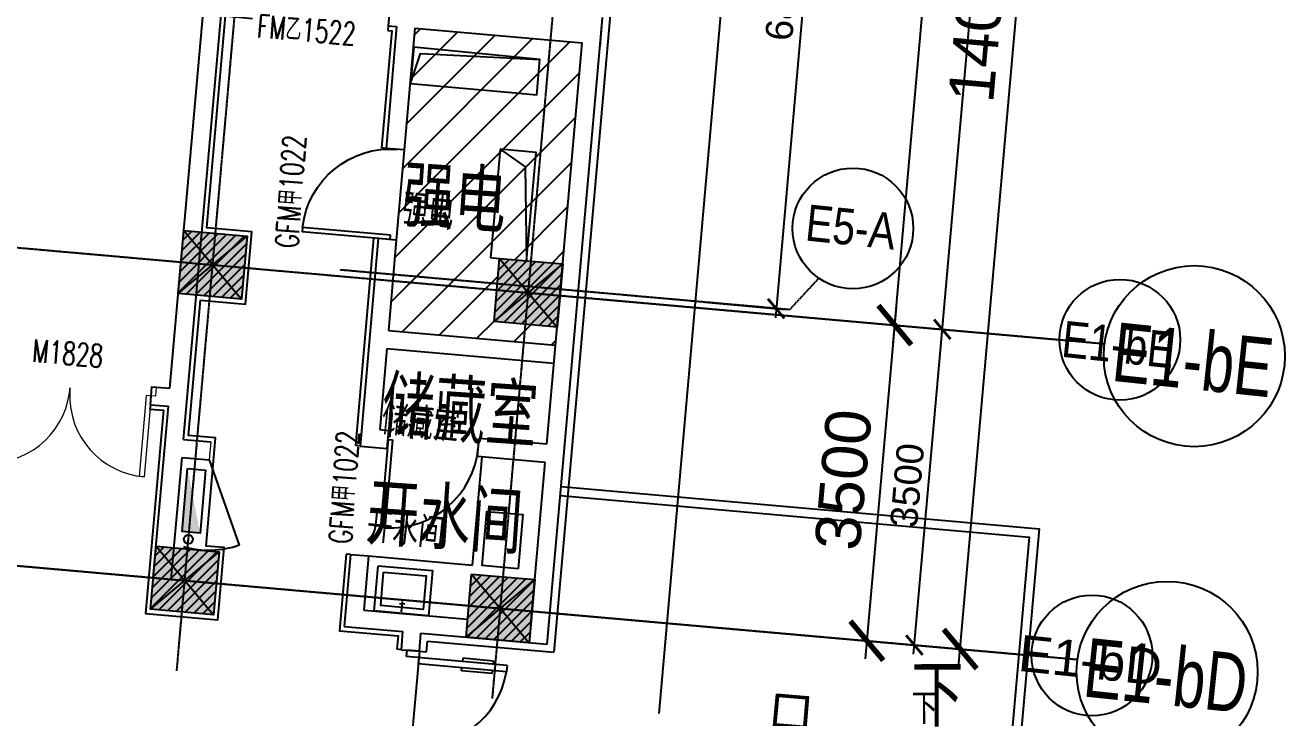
# Model space of a CAD drawing. Header units: millimetres. Extents: x -174040 to 151923, y -227569 to 142020.
# Drawn here: x -73562 to -59649, y 41272 to 48922 of the extents above; entities that cross this region are included whole.
import ezdxf
from ezdxf.enums import TextEntityAlignment as Align

# ---------------------------------------------------------------- set-up
doc = ezdxf.new("R2010")
doc.units = ezdxf.units.MM
doc.header["$LTSCALE"] = 5
for name, pattern in [('E-RG-1F$0$$0$DOTE', [2.42, 2, -0.2, 0.02, -0.2]), ('E-RG-2F-300xp$0$$2$CENTER', [2, 1.25, -0.25, 0.25, -0.25]), ('XRE2$0$HIDDEN', [0.375, 0.25, -0.125])]:
    doc.linetypes.add(name, pattern=pattern)
for name, color, linetype in [('00外装饰面', 21, 'Continuous'), ('A—墙体', 7, 'Continuous'), ('A—文字索引', 40, 'Continuous'), ('A—楼梯、电梯、栏杆', 50, 'Continuous'), ('A—设备管丼、主管符号', 50, 'Continuous'), ('A—轴线、尺寸', 1, 'Continuous'), ('A—门窗', 135, 'Continuous'), ('E-COLS-F3$0$0S-COLS-HATCH', 8, 'Continuous'), ('E-COLS-F3$0$0S-COLS-HATCH-I', 8, 'Continuous'), ('E-COLS-F3$0$0S-COLS-LINE', 4, 'Continuous'), ('E-RG-2F-300xp$0$$0$0S-AXIS', 1, 'E-RG-2F-300xp$0$$2$CENTER'), ('E1-RI-3F$0$0S-BEAM-DIMS', 21, 'Continuous'), ('E1-RI-3F$0$0S-COLS-LINE', 90, 'Continuous'), ('E1-RI-3F$0$0S-SLAB-SYMB', 40, 'Continuous'), ('E1-RI-3F$0$A-1-1-X-toilel$0$A-FIXT', 55, 'Continuous'), ('E1-RI-3F$0$A-SYMB-DOOR', 4, 'Continuous'), ('I—平面—填充01(线状)', 8, 'Continuous'), ('I—平面—文字', 40, 'Continuous'), ('I—平面—文字（放大1：100）', 40, 'XRE2$0$HIDDEN'), ('I—平面—消防设施', 10, 'Continuous'), ('I—平面—装饰面层线', 192, 'Continuous'), ('I—平面—门', 22, 'Continuous'), ('I—平面—门编号', 22, 'Continuous'), ('轴线100', 1, 'Continuous')]:
    doc.layers.add(name, color=color, linetype=linetype)
for name, color, linetype, lineweight in [('E1-RI-3F$0$A-DOOR', 32, 'Continuous', 5), ('E1-RI-3F$0$A-DOOR-FRAM', 1, 'Continuous', 9), ('E1-RI-3F$0$AUDIT_D_131110141545-10', 7, 'Continuous', 5)]:
    doc.layers.add(name, color=color, linetype=linetype, lineweight=lineweight)
doc.styles.add('ARIAL', font='arial.ttf')
doc.styles.add('E1-RI-3F$0$ECADI-TXT', font='simplex.shx', dxfattribs={"bigfont": 'hztxt.shx'})
doc.styles.add('XD2008', font='SIMYOU.TTF', dxfattribs={"width": 0.7})
doc.dimstyles.new('200', dxfattribs={"dimscale": 200, "dimtxt": 2.5, "dimasz": 2, "dimexe": 1, "dimexo": 1, "dimgap": 0.8, "dimtad": 1, "dimdec": 0, "dimdsep": 46, "dimtxsty": 'ARIAL', "dimblk1": 'ARCHTICK', "dimblk2": 'ARCHTICK', "dimsah": 1, "dimcen": -0.9, "dimdle": 1, "dimclrd": 256, "dimclre": 256, "dimclrt": 40, "dimaunit": 1, "dimadec": 0, "dimazin": 0, "dimtfac": 0.35, "dimtdec": 0, "dimtix": 1, "dimtmove": 2, "dimatfit": 3, "dimldrblk": 'ARCHTICK', "dimfxl": 0, "dimtvp": 0.8, "dimtolj": 1, "dimtzin": 0, "dimarcsym": 0})
doc.dimstyles.new('副本 100', dxfattribs={"dimscale": 100, "dimtxt": 2.5, "dimasz": 2, "dimexe": 1, "dimexo": 1, "dimgap": 0.8, "dimtad": 1, "dimdec": 0, "dimdsep": 46, "dimtxsty": 'ARIAL', "dimblk1": 'ARCHTICK', "dimblk2": 'ARCHTICK', "dimsah": 1, "dimcen": -0.9, "dimdle": 1, "dimclrd": 256, "dimclre": 256, "dimclrt": 40, "dimaunit": 1, "dimadec": 0, "dimazin": 0, "dimtfac": 0.35, "dimtdec": 0, "dimtix": 1, "dimtmove": 2, "dimatfit": 3, "dimldrblk": 'ARCHTICK', "dimfxl": 0, "dimtvp": 0.8, "dimtolj": 1, "dimtzin": 0, "dimarcsym": 0})
pattern_1 = [(45, (0, 0), (-53.0330086, 53.0330086), [])]

# ---------------------------------------------------------------- blocks, each defined once
blk = doc.blocks.new('_ArchTick')
at = {"color": 0, "linetype": 'ByBlock', "const_width": 0.15}
blk.add_lwpolyline([(-0.5, -0.5), (0.5, 0.5)], dxfattribs=at)
blk = doc.blocks.new('*D278')
at = {"layer": 'A—轴线、尺寸', "linetype": 'ByBlock', "lineweight": -2}
for p, q in [((-64282, 41923), (-63939, 45808)), ((-64436, 45651), (-63757, 45591)), ((-64744, 42165), (-64065, 42105))]:
    blk.add_line(p, q, dxfattribs=at)
at = {"layer": 'Defpoints', "color": 0, "linetype": 'ByBlock'}
for p in [(-64635, 45669), (-63956, 45609), (-64944, 42183)]:
    blk.add_point(p, dxfattribs=at)
at = {"layer": 'A—轴线、尺寸', "linetype": 'ByBlock', "lineweight": -2, "xscale": 400, "yscale": 400, "zscale": 400}
for p, rotation in [((-63956, 45609), 84.94782858697943), ((-64265, 42123), 264.9478285869794)]:
    blk.add_blockref('_ArchTick', p, dxfattribs=dict(at, rotation=rotation))
at = {"layer": 'A—轴线、尺寸', "color": 40, "linetype": 'ByBlock', "insert": (-64524, 43902), "char_height": 500, "attachment_point": 5, "rotation": 84.9478, "style": 'ARIAL'}
blk.add_mtext('\\A1;3500', dxfattribs=at)
blk = doc.blocks.new('*D279')
at = {"layer": 'A—轴线、尺寸', "linetype": 'ByBlock', "lineweight": -2}
for p, q in [((-63974, 45410), (-63014, 56268)), ((-63229, 56086), (-63231, 56086)), ((-64436, 45651), (-63757, 45591))]:
    blk.add_line(p, q, dxfattribs=at)
at = {"layer": 'Defpoints', "color": 0, "linetype": 'ByBlock'}
for p in [(-63032, 56068), (-63030, 56068), (-64635, 45669)]:
    blk.add_point(p, dxfattribs=at)
at = {"layer": 'A—轴线、尺寸', "linetype": 'ByBlock', "lineweight": -2, "xscale": 400, "yscale": 400, "zscale": 400}
for p, rotation in [((-63032, 56068), 84.94782860218018), ((-63956, 45609), 264.9478286021802)]:
    blk.add_blockref('_ArchTick', p, dxfattribs=dict(at, rotation=rotation))
at = {"layer": 'A—轴线、尺寸', "color": 40, "linetype": 'ByBlock', "insert": (-63908, 50875), "char_height": 500, "attachment_point": 5, "rotation": 84.9478, "style": 'ARIAL'}
blk.add_mtext('\\A1;10500', dxfattribs=at)
blk = doc.blocks.new('*D292')
at = {"layer": 'A—轴线、尺寸', "linetype": 'ByBlock', "lineweight": -2}
for p, q in [((-63252, 41832), (-61984, 56176)), ((-61832, 55962), (-61802, 55960)), ((-63746, 42077), (-63035, 42014))]:
    blk.add_line(p, q, dxfattribs=at)
at = {"layer": 'Defpoints', "color": 0, "linetype": 'ByBlock'}
for p in [(-62032, 55980), (-62001, 55977), (-63945, 42094)]:
    blk.add_point(p, dxfattribs=at)
at = {"layer": 'A—轴线、尺寸', "linetype": 'ByBlock', "lineweight": -2, "xscale": 400, "yscale": 400, "zscale": 400}
for p, rotation in [((-62001, 55977), 84.94782860218018), ((-63234, 42032), 264.9478286021802)]:
    blk.add_blockref('_ArchTick', p, dxfattribs=dict(at, rotation=rotation))
at = {"layer": 'A—轴线、尺寸', "color": 40, "linetype": 'ByBlock', "insert": (-63031, 49041), "char_height": 500, "attachment_point": 5, "rotation": 84.9478, "style": 'ARIAL'}
blk.add_mtext('\\A1;14000', dxfattribs=at)
blk = doc.blocks.new('E1-RI-3F$0$MRY_DOOR-2-SOLID_-_1_8_MET')
at = {"layer": 'E1-RI-3F$0$A-DOOR'}
for p, q in [((-849, -66), (-900, -66)), ((-900, -66), (-900, -113)), ((-900, -113), (-900, -966)), ((-849, -113), (-849, -66)), ((-849, -966), (-849, -113)), ((849, -66), (900, -66)), ((849, -116), (849, -66)), ((849, -966), (849, -116)), ((900, -66), (900, -116)), ((900, -116), (900, -966)), ((-900, -966), (-849, -966)), ((900, -966), (849, -966))]:
    blk.add_line(p, q, dxfattribs=at)
for centre, start, end in [((-900, -66), 270, 356.8839), ((-900, -66), 356.8839, 0.5), ((900, -66), 179.5, 183.117), ((900, -66), 183.117, 270)]:
    blk.add_arc(centre, 900, start, end, dxfattribs=at)
at = {"layer": 'E1-RI-3F$0$A-DOOR-FRAM'}
for p, q in [((-951, 36), (-900, 36)), ((-951, 36), (-951, -66)), ((-900, 36), (-900, -66)), ((900, -66), (900, 36)), ((900, 36), (951, 36)), ((951, -66), (951, 36)), ((-900, -66), (-951, -66)), ((951, -66), (900, -66))]:
    blk.add_line(p, q, dxfattribs=at)
blk = doc.blocks.new('E1-RI-3F$0$$DORLIB2D$00000001')
for p, q in [((0.45, 0.975), (0.5, 0.975)), ((0.45, 0), (0.45, 0.975)), ((0.5, 0), (0.5, 0.975)), ((0.5, 0), (0.45, 0))]:
    blk.add_line(p, q)
blk.add_arc((0.475, 0), 0.975, 91.4693, 180)
blk = doc.blocks.new('XRE3')
at = {"layer": 'E-COLS-F3$0$0S-COLS-HATCH'}
for points in [[(11771970, -6162564), (11772667, -6162626), (11772605, -6163323), (11771908, -6163261)], [(11775456, -6162872), (11776154, -6162934), (11776092, -6163631), (11775395, -6163570)], [(11771662, -6166050), (11772359, -6166112), (11772297, -6166809), (11771600, -6166748)], [(11775148, -6166359), (11775845, -6166420), (11775784, -6167118), (11775086, -6167056)]]:
    blk.add_hatch(color=18, dxfattribs=at).paths.add_polyline_path(points)
at = {"layer": 'E-COLS-F3$0$0S-COLS-HATCH-I'}
h = blk.add_hatch(dxfattribs=at)
h.set_pattern_fill('ANSI31', color=256, scale=600, style=0)
h.set_pattern_definition(pattern_1)
h.paths.add_polyline_path([(11771970, -6162564), (11772667, -6162626), (11772605, -6163323), (11771908, -6163261)])
h = blk.add_hatch(dxfattribs=at)
h.set_pattern_fill('ANSI31', color=256, scale=600, style=0)
h.set_pattern_definition(pattern_1)
h.paths.add_polyline_path([(11775456, -6162872), (11776154, -6162934), (11776092, -6163631), (11775395, -6163570)])
h = blk.add_hatch(dxfattribs=at)
h.set_pattern_fill('ANSI31', color=256, scale=600, style=0)
h.set_pattern_definition(pattern_1)
h.paths.add_polyline_path([(11771662, -6166050), (11772359, -6166112), (11772297, -6166809), (11771600, -6166748)])
h = blk.add_hatch(dxfattribs=at)
h.set_pattern_fill('ANSI31', color=256, scale=600, style=0)
h.set_pattern_definition(pattern_1)
h.paths.add_polyline_path([(11775148, -6166359), (11775845, -6166420), (11775784, -6167118), (11775086, -6167056)])
at = {"layer": 'Defpoints'}
for p, q in [((11771970, -6162564), (11772605, -6163323)), ((11771908, -6163261), (11772667, -6162626)), ((11775395, -6163570), (11776154, -6162934)), ((11775456, -6162872), (11776092, -6163631)), ((11771600, -6166748), (11772359, -6166112)), ((11771662, -6166050), (11772297, -6166809)), ((11775086, -6167056), (11775845, -6166420)), ((11775148, -6166359), (11775784, -6167118))]:
    blk.add_line(p, q, dxfattribs=at)
at = {"layer": 'E-COLS-F3$0$0S-COLS-LINE', "color": 255}
for points in [[(11771970, -6162564), (11772667, -6162626), (11772605, -6163323), (11771908, -6163261)], [(11775456, -6162872), (11776154, -6162934), (11776092, -6163631), (11775395, -6163570)], [(11771662, -6166050), (11772359, -6166112), (11772297, -6166809), (11771600, -6166748)], [(11775148, -6166359), (11775845, -6166420), (11775784, -6167118), (11775086, -6167056)]]:
    blk.add_lwpolyline(points, close=True, dxfattribs=at)
blk = doc.blocks.new('E1-RI-3F$0$ECADI-TAG-DOOR')
blk = doc.blocks.new('E1-RI-3F$0$XFX-BX')
blk.add_lwpolyline([(0, 0), (0, 200), (700, 200), (700, 0)], close=True)
blk.add_solid([(0, 0), (0, 0), (700, 0), (700, 200)])
blk = doc.blocks.new('E1-RI-3F$0$gz3')
at = {"layer": 'E1-RI-3F$0$0S-SLAB-SYMB'}
h = blk.add_hatch(dxfattribs=at)
h.set_pattern_fill('ANSI31', color=8, scale=50)
h.set_pattern_definition([(45, (-11779061.447, 6168695.3025), (-4.4194173824, 4.4194173824), [])])
h.paths.add_polyline_path([(175, 175), (-175, 175), (-175, -175), (175, -175)])
h.paths.add_polyline_path([(155, -155), (-155, -155), (-155, 155), (155, 155)], flags=16)
at = {"layer": 'E1-RI-3F$0$0S-COLS-LINE', "color": 4}
blk.add_lwpolyline([(-175, 175), (175, 175), (175, -175), (-175, -175), (-175, 175)], dxfattribs=at)
blk.add_lwpolyline([(-155, 155), (155, 155), (155, -155), (-155, -155)], close=True, dxfattribs=at)
blk = doc.blocks.new('E1-RI-3F$0$$DORLIB2D$00000011')
for p, q in [((-0.4667, 0.4709), (-0.4667, -0.0625)), ((-0.4667, 0.4709), (-0.4333, 0.4709)), ((-0.4333, 0.4709), (-0.4333, 0.0042)), ((0.4333, 0.4709), (0.4333, 0.0042)), ((0.4667, 0.4709), (0.4333, 0.4709)), ((0.4667, 0.4709), (0.4667, -0.0625)), ((-0.4833, 0.3962), (-0.4833, 0.2346)), ((-0.4833, 0.3962), (-0.4667, 0.3962)), ((-0.4167, 0.3962), (-0.4333, 0.3962)), ((-0.4167, 0.3962), (-0.4167, 0.2346)), ((0.4167, 0.3962), (0.4167, 0.2346)), ((0.4167, 0.3962), (0.4333, 0.3962)), ((0.4833, 0.3962), (0.4667, 0.3962)), ((0.4833, 0.3962), (0.4833, 0.2346)), ((-0.4833, 0.2346), (-0.4667, 0.2346)), ((-0.4167, 0.2346), (-0.4333, 0.2346)), ((0.4167, 0.2346), (0.4333, 0.2346)), ((0.4833, 0.2346), (0.4667, 0.2346)), ((-0.5, 0.0042), (-0.4333, 0.0042)), ((-0.5, 0.0042), (-0.5, -0.0625)), ((0.5, 0.0042), (0.4333, 0.0042)), ((0.5, 0.0042), (0.5, -0.0625)), ((-0.5, -0.0625), (-0.4667, -0.0625)), ((0.5, -0.0625), (0.4667, -0.0625))]:
    blk.add_line(p, q)
for centre, start, end in [((-0.4667, 0.0042), 0, 85.90396), ((0.4667, 0.0042), 94.09604, 180)]:
    blk.add_arc(centre, 0.4667, start, end)
blk = doc.blocks.new('*D549')
at = {"layer": 'Defpoints', "color": 0, "linetype": 'ByBlock'}
for p in [(-184628, 46143), (-183949, 46083), (-184937, 42657)]:
    blk.add_point(p, dxfattribs=at)
at = {"layer": '轴线100', "linetype": 'ByBlock', "lineweight": -2}
for p, q in [((-184529, 46134), (-183850, 46074)), ((-184266, 42497), (-183941, 46183)), ((-184837, 42648), (-184158, 42588))]:
    blk.add_line(p, q, dxfattribs=at)
at = {"layer": '轴线100', "linetype": 'ByBlock', "lineweight": -2, "xscale": 200, "yscale": 200, "zscale": 200}
for p, rotation in [((-183949, 46083), 84.94782858697943), ((-184258, 42596), 264.9478285869794)]:
    blk.add_blockref('_ArchTick', p, dxfattribs=dict(at, rotation=rotation))
at = {"layer": '轴线100', "color": 40, "linetype": 'ByBlock', "insert": (-184336, 44360), "char_height": 300, "attachment_point": 5, "rotation": 84.9478, "style": 'ARIAL'}
blk.add_mtext('\\A1;3500', dxfattribs=at)
blk = doc.blocks.new('*D550')
at = {"layer": 'Defpoints', "color": 0, "linetype": 'ByBlock'}
for p in [(-183025, 56542), (-183023, 56542), (-184628, 46143)]:
    blk.add_point(p, dxfattribs=at)
at = {"layer": '轴线100', "linetype": 'ByBlock', "lineweight": -2}
for p, q in [((-183958, 45983), (-183016, 56642)), ((-183122, 56551), (-183124, 56551)), ((-184529, 46134), (-183850, 46074))]:
    blk.add_line(p, q, dxfattribs=at)
at = {"layer": '轴线100', "linetype": 'ByBlock', "lineweight": -2, "xscale": 200, "yscale": 200, "zscale": 200}
for p, rotation in [((-183025, 56542), 84.94782860218116), ((-183949, 46083), 264.9478286021812)]:
    blk.add_blockref('_ArchTick', p, dxfattribs=dict(at, rotation=rotation))
at = {"layer": '轴线100', "color": 40, "linetype": 'ByBlock', "insert": (-183719, 51333), "char_height": 300, "attachment_point": 5, "rotation": 84.9478, "style": 'ARIAL'}
blk.add_mtext('\\A1;10500', dxfattribs=at)
blk = doc.blocks.new('*D555')
at = {"layer": 'Defpoints', "color": 0, "linetype": 'ByBlock'}
for p in [(-185918, 53186), (-186674, 46391), (-185785, 46312)]:
    blk.add_point(p, dxfattribs=at)
at = {"layer": '轴线100', "linetype": 'ByBlock', "lineweight": -2}
for p, q in [((-185818, 53177), (-185083, 53112)), ((-185174, 53220), (-185793, 46212)), ((-186574, 46382), (-185685, 46303))]:
    blk.add_line(p, q, dxfattribs=at)
at = {"layer": '轴线100', "linetype": 'ByBlock', "lineweight": -2, "xscale": 200, "yscale": 200, "zscale": 200}
for p, rotation in [((-185183, 53121), 84.94782860218118), ((-185785, 46312), 264.9478286021812)]:
    blk.add_blockref('_ArchTick', p, dxfattribs=dict(at, rotation=rotation))
at = {"layer": '轴线100', "color": 40, "linetype": 'ByBlock', "insert": (-185716, 49737), "char_height": 300, "attachment_point": 5, "rotation": 84.9478, "style": 'ARIAL'}
blk.add_mtext('\\A1;6835', dxfattribs=at)
blk = doc.blocks.new('A$C1C9D1350')
at = {"layer": '轴线100', "linetype": 'E-RG-1F$0$$0$DOTE'}
for p, q in [((-192404.7, 42312.8), (-190661.6, 62029.2)), ((-188918.2, 42004.6), (-187175.2, 61721)), ((-239935.4, 51032.4), (-182654.5, 45968.4)), ((-240243.7, 47546), (-182962.7, 42482)), ((-185635.4, 46300.1), (-190600.2, 46739)), ((-185635.4, 46300.1), (-185312.8, 46648.2))]:
    blk.add_line(p, q, dxfattribs=at)
at = {"layer": '轴线100', "linetype": 'ByBlock'}
blk.add_line((-187075.8, 41841.7), (-185332.8, 61557.8), dxfattribs=at)
for centre in [(-184936.5, 47197.9), (-181987.8, 45968.4), (-182296.1, 42482)]:
    blk.add_circle(centre, 666.7, dxfattribs=at)
at = {"layer": '轴线100', "color": 40, "style": 'ARIAL', "width": 0.8}
for s, p in [('E5-A', (-184958.8, 47213.2)), ('E1-bE', (-182005.1, 45915.4))]:
    blk.add_text(s, height=400, rotation=354, dxfattribs=at).set_placement(p, align=Align.MIDDLE_CENTER)
at = {"layer": '轴线100', "color": 40, "style": 'ARIAL'}
blk.add_text('E1-bD', height=400, rotation=354, dxfattribs=at).set_placement((-182313.3, 42429), align=Align.MIDDLE_CENTER)
at = {"layer": '轴线100', "linetype": 'ByBlock'}
for base, p1, p2, angle, picture, middle in [((-183024.8, 56542.1), (-184628.3, 46142.9), (-183022.7, 56541.9), 264.94783, '*D550', (-183719.4, 51333)), ((-185784.6, 46312.1), (-185917.5, 53185.8), (-186673.6, 46390.7), 84.94783, '*D555', (-185716, 49737))]:
    dim = blk.add_linear_dim(base=base, p1=p1, p2=p2, angle=angle, dimstyle='副本 100', override={"dimtxt": 3}, dxfattribs=at)
    dim.commit()
    dim.dimension.update_dxf_attribs({"geometry": picture, "text_midpoint": middle})
dim = blk.add_aligned_dim(p1=(-184936.6, 42656.5), p2=(-184628.3, 46142.9), distance=-681.5, dimstyle='副本 100', override={"dimtxt": 3}, dxfattribs=at)
dim.commit()
dim.dimension.update_dxf_attribs({"geometry": '*D549', "text_midpoint": (-184335.9, 44360.2)})

msp = doc.modelspace()

# ---------------------------------------------------------------- hatches: boundary and pattern name
at = {"layer": 'I—平面—填充01(线状)'}
h = msp.add_hatch(dxfattribs=at)
h.set_pattern_fill('ANSI31', color=256, scale=100, style=0)
h.set_pattern_definition([(45, (-11843778.7, 6209218.7), (-224.506403, 224.506403), [])])
h.paths.add_polyline_path([(-69259.9, 48888.9), (-67409.4, 48725.3), (-67625.2, 46284.8), (-68322.4, 46346.4), (-68384.1, 45649.2), (-67686.8, 45587.5), (-67704.4, 45388.3), (-69551.1, 45549.3)])

# ---------------------------------------------------------------- linework, layer by layer
for p, q in [((-69550.9, 45551.5), (-67704.4, 45388.3)), ((-69568.3, 45352.3), (-67722, 45189.1)), ((-69646.5, 44455.7), (-69544.5, 44446.7)), ((-69562.1, 44247.4), (-69544.5, 44446.7)), ((-69863.1, 44274.1), (-69562.1, 44247.4)), ((-68566, 44159.4), (-68548.4, 44358.6)), ((-67801.2, 44292.6), (-68548.4, 44358.6)), ((-67818.9, 44093.3), (-68566, 44159.4))]:
    msp.add_line(p, q)
at = {"layer": '00外装饰面', "linetype": 'ByBlock', "ltscale": 5}
for p, q in [((-66366.1, 57346.8), (-67723.1, 41996.8)), ((-69128.3, 41999.9), (-69117.7, 42120)), ((-69117.7, 42120), (-67723.1, 41996.8)), ((-69208, 42007.6), (-69128.3, 42000.5))]:
    msp.add_line(p, q, dxfattribs=at)
at = {"layer": 'A—墙体'}
for p, q in [((-71962.9, 44911.5), (-71593.1, 49095.1)), ((-71812.1, 44346), (-71393.8, 49077.5)), ((-69533.4, 49113.8), (-69551.1, 48914.2)), ((-69533.4, 49113.8), (-69551.1, 48914.2)), ((-67212.4, 48682.8), (-67183.7, 49006.5)), ((-67212.4, 48682.8), (-67183.7, 49006.5)), ((-69459.1, 48906.5), (-69576.4, 47561.3)), ((-69551.1, 48914.6), (-69459.1, 48906.5)), ((-69551.1, 48914.6), (-69459.1, 48906.5)), ((-69259.9, 48888.9), (-69377.1, 47543.9)), ((-69259.9, 48888.9), (-67409.4, 48725.3)), ((-69259.9, 48888.9), (-67409.4, 48725.3)), ((-67795.7, 42084.6), (-67191.5, 48918.6)), ((-67801.2, 44292.6), (-67409.4, 48725.3)), ((-69377.1, 47543.9), (-69576.4, 47561.3)), ((-69663.3, 46565.1), (-69863.1, 44274.1)), ((-69464, 46547.7), (-69663.3, 46565.1)), ((-69464, 46547.7), (-69550.9, 45551.5)), ((-69568.3, 45352.3), (-69646.5, 44455.7)), ((-72179.8, 44729.8), (-72162.2, 44929.1)), ((-72162.2, 44929.1), (-71962.9, 44911.5)), ((-72179.8, 44729.8), (-71980.5, 44712.2)), ((-72147.9, 42819.6), (-71980.5, 44712.2)), ((-71812.1, 44346), (-71513.3, 44319.6)), ((-71948.6, 42802), (-71829.8, 44146.8)), ((-71829.8, 44146.8), (-71530.9, 44120.3)), ((-67977.3, 42301.2), (-67818.9, 44093.3)), ((-69967.5, 43077), (-70037, 42280)), ((-69967.5, 43077), (-69768.2, 43059.6)), ((-69768.2, 43059.6), (-69820.4, 42461.9)), ((-69820.4, 42461.9), (-68674.7, 42362)), ((-70037, 42280), (-69389.6, 42223.6)), ((-69407.3, 42024.3), (-69389.6, 42223.6)), ((-69208, 42007), (-69190.4, 42206.2)), ((-69190.4, 42206.2), (-67795.7, 42084.6)), ((-69407.3, 42024.3), (-69208, 42007))]:
    msp.add_line(p, q, dxfattribs=at)
at = {"layer": 'A—楼梯、电梯、栏杆'}
msp.add_line((-69377.1, 47543.9), (-69464, 46547.7), dxfattribs=at)
for points in [[(-67650.5, 43727.1), (-62472.1, 43267.7), (-62668.5, 41054.1)], [(-67650.5, 43727.1), (-62472.1, 43267.7), (-62668.5, 41054.1)], [(-67641.7, 43826.7), (-62363.7, 43358.5), (-63528.4, 30230)], [(-67641.7, 43826.7), (-62363.7, 43358.5), (-63528.4, 30230)]]:
    msp.add_lwpolyline(points, dxfattribs=at)
at = {"layer": 'A—设备管丼、主管符号'}
for points in [[(-69306.5, 48279.2), (-68106.8, 48171.5), (-67991.8, 48161.1), (-67912.1, 48154), (-67877.3, 48541.5), (-69270.6, 48677.5), (-69306.5, 48279.2)], [(-69306.1, 48278.8), (-69195.7, 48610), (-67877.3, 48541.5)], [(-68316.7, 47550.6), (-68040.8, 47358.9), (-68023.6, 46320)]]:
    msp.add_lwpolyline(points, dxfattribs=at)
msp.add_lwpolyline([(-68316.4, 47550.6), (-68411.9, 46470.2), (-68422, 46355.2), (-68400.3, 46353.3), (-68023.6, 46320), (-67917.9, 47515.4), (-68316.4, 47550.6)], close=True, dxfattribs=at)
at = {"layer": 'A—轴线、尺寸', "linetype": 'E-RG-1F$0$$0$DOTE'}
for p, q in [((-71887.3, 41792.7), (-70016, 62959.7)), ((-68400.9, 41484.5), (-66529.6, 62651.5)), ((-68004.6, 45967), (-61639.1, 45404.2)), ((-68312.8, 42480.6), (-61939.3, 41917.1))]:
    msp.add_line(p, q, dxfattribs=at)
at = {"layer": 'A—轴线、尺寸', "linetype": 'ByBlock'}
for centre in [(-60648.7, 45266.4), (-60948.8, 41779.3)]:
    msp.add_circle(centre, 1000, dxfattribs=at)
at = {"layer": 'E-RG-2F-300xp$0$$0$0S-AXIS', "linetype": 'E-RG-2F-300xp$0$$2$CENTER'}
msp.add_line((-116664.5, 46755.2), (-63142.7, 42023.5), dxfattribs=at)
at = {"layer": 'E1-RI-3F$0$0S-BEAM-DIMS'}
for points in [[(-65261.2, 41533.2), (-64912.5, 41502.3), (-64943.5, 41153.7), (-65292.1, 41184.6)], [(-65243, 41511.5), (-64934.2, 41484.1), (-64961.6, 41175.3), (-65270.4, 41202.7)]]:
    msp.add_lwpolyline(points, close=True, dxfattribs=at)
at = {"layer": 'E1-RI-3F$0$A-1-1-X-toilel$0$A-FIXT'}
for p, q in [((-68622, 42958), (-68516.2, 44155)), ((-69768.2, 43059.6), (-68622, 42958))]:
    msp.add_line(p, q, dxfattribs=at)
msp.add_lwpolyline([(-68117.4, 42919.2), (-68515.8, 42954.5), (-68462.8, 43552.1), (-68064.4, 43516.8)], close=True, dxfattribs=at)
for points in [[(-69661.8, 42950.4), (-69064.2, 42897.4), (-69108.3, 42399.4), (-69706, 42452.4), (-69661.8, 42950.4)], [(-69602.8, 42879.9), (-69134.7, 42838.4), (-69167.3, 42469.8), (-69635.5, 42511.4), (-69602.8, 42879.9)], [(-69368.2, 42525.5), (-69428, 42530.8)], [(-69405.8, 42440.8), (-69395.4, 42558)]]:
    msp.add_lwpolyline(points, dxfattribs=at)
at = {"layer": 'E1-RI-3F$0$AUDIT_D_131110141545-10'}
msp.add_line((-71513.3, 44319.6), (-71530.9, 44120.3), dxfattribs=at)
at = {"layer": 'I—平面—消防设施'}
msp.add_circle((-71758.9, 43244.4), 50, dxfattribs=at)
at = {"layer": 'I—平面—装饰面层线'}
for p, q in [((-69551.1, 48914.2), (-69555.5, 48864.8)), ((-69576.4, 47561.3), (-69626.2, 47565.7)), ((-69663.3, 46565.1), (-69713.1, 46569.4)), ((-72179.6, 44729.8), (-72183.9, 44681.3)), ((-69863.1, 44274.1), (-69912.9, 44278.4)), ((-69967.5, 43077), (-70017.3, 43081.3)), ((-69407.3, 42024.3), (-69457.1, 42028.8))]:
    msp.add_line(p, q, dxfattribs=at)
for points in [[(-72183.9, 44681.3), (-72034.6, 44668.1), (-72232.9, 42425.6), (-71436, 42355.1), (-71365.6, 43152), (-71564.8, 43169.6), (-71459.1, 44365), (-71757.9, 44391.4), (-71625.8, 45885.6), (-71127.8, 45841.5), (-71057.4, 46638.4), (-71555.4, 46682.4), (-71348.5, 49023.3), (-71049.6, 48996.9)], [(-69555.5, 48864.8), (-69513.2, 48861.1), (-69626.2, 47565.7)], [(-69713.1, 46569.4), (-69912.9, 44278.4)], [(-70017.3, 43081.3), (-70091.1, 42234.6), (-69443.9, 42177.4), (-69457.1, 42028.8)]]:
    msp.add_lwpolyline(points, dxfattribs=at)
at = {"layer": 'I—平面—门'}
msp.add_line((-69208, 42007), (-69392.9, 39915.1), dxfattribs=at)
msp.add_lwpolyline([(-71530.9, 44120.3), (-71198.2, 43177.3, -0.1574672), (-71812.6, 43160.8)], format="xyb", dxfattribs=at)

# ---------------------------------------------------------------- block references
at = {"layer": 'A—门窗'}
msp.add_blockref('XRE3', (-11843778.7, 6209218.7), dxfattribs=at)
at = {"layer": 'E1-RI-3F$0$0S-COLS-LINE', "color": 4, "rotation": 354.9322288705201}
msp.add_blockref('E1-RI-3F$0$gz3', (-65102.3, 41343.4), dxfattribs=at)
at = {"layer": 'I—平面—消防设施', "rotation": 264.9406503905752}
msp.add_blockref('E1-RI-3F$0$XFX-BX', (-71768, 44026), dxfattribs=at)
at = {"layer": 'I—平面—门'}
for name, p, xscale, yscale, zscale, rotation in [('E1-RI-3F$0$$DORLIB2D$00000001', (-69487.7, 47051.7), -999.9999999999992, 999.9999999999992, 1000, 85.01559971729833), ('E1-RI-3F$0$$DORLIB2D$00000001', (-69055.2, 44303), 999.9999999999993, 999.9999999999993, 999.9999999999993, 174.9478873818487), ('E1-RI-3F$0$$DORLIB2D$00000011', (-69309.2, 40961.8), 2099.999999996616, 2099.999999996617, 2099.999999996617, 264.9479103793083)]:
    msp.add_blockref(name, p, dxfattribs=dict(at, xscale=xscale, yscale=yscale, zscale=zscale, rotation=rotation))
at = {"layer": 'I—平面—门', "rotation": 355.0155997263573}
msp.add_blockref('E1-RI-3F$0$MRY_DOOR-2-SOLID_-_1_8_MET', (-73061.8, 44973.3), dxfattribs=at)
at = {"layer": 'I—平面—门编号'}
ref = msp.add_blockref('E1-RI-3F$0$ECADI-TAG-DOOR', (-69751, 47954.6), dxfattribs=dict(at, xscale=100.0000000022703, yscale=100.0000000022703, zscale=100.0000000022703, rotation=355.3264569251837))
ref.add_attrib('门窗主编号1', 'FM乙1522', dxfattribs={"layer": 'E1-RI-3F$0$A-SYMB-DOOR', "height": 250, "rotation": 355.32646, "style": 'E1-RI-3F$0$ECADI-TXT', "width": 0.7}).set_placement((-69920.8, 48699.3), align=Align.RIGHT)
ref = msp.add_blockref('E1-RI-3F$0$ECADI-TAG-DOOR', (-69719, 47876.1), dxfattribs=dict(at, xscale=100.0000000022702, yscale=100.0000000022701, zscale=100.0000000022701, rotation=86.00000000000001))
ref.add_attrib('门窗主编号1', 'GFM甲1022', dxfattribs={"layer": 'E1-RI-3F$0$A-SYMB-DOOR', "height": 250, "rotation": 86, "style": 'E1-RI-3F$0$ECADI-TXT', "width": 0.7}).set_placement((-70461.7, 47697.4), align=Align.RIGHT)
ref = msp.add_blockref('E1-RI-3F$0$ECADI-TAG-DOOR', (-72542.4, 44396.9), dxfattribs=dict(at, xscale=100.0000000022703, yscale=100.0000000022703, zscale=100.0000000022703, rotation=355.3264569251837))
ref.add_attrib('门窗主编号1', 'M1828', dxfattribs={"layer": 'E1-RI-3F$0$A-SYMB-DOOR', "height": 250, "rotation": 355.32646, "style": 'E1-RI-3F$0$ECADI-TXT', "width": 0.7}).set_placement((-72712.2, 45141.6), align=Align.RIGHT)
ref = msp.add_blockref('E1-RI-3F$0$ECADI-TAG-DOOR', (-69128.1, 44610.2), dxfattribs=dict(at, xscale=100.0000000022702, yscale=100.0000000022701, zscale=100.0000000022701, rotation=86.00000000000001))
ref.add_attrib('门窗主编号1', 'GFM甲1022', dxfattribs={"layer": 'E1-RI-3F$0$A-SYMB-DOOR', "height": 250, "rotation": 86, "style": 'E1-RI-3F$0$ECADI-TXT', "width": 0.7}).set_placement((-69870.8, 44431.6), align=Align.RIGHT)
at = {"layer": '轴线100'}
msp.add_blockref('A$C1C9D1350', (120517.4, -520.6), dxfattribs=at)

# ---------------------------------------------------------------- texts
at = {"layer": 'A—文字索引', "style": 'ARIAL', "width": 0.7}
for s, p in [('E1-bE', (-60661.6, 45226.6)), ('E1-bD', (-60961.7, 41739.5))]:
    msp.add_text(s, height=650, rotation=354, dxfattribs=at).set_placement(p, align=Align.MIDDLE_CENTER)
at = {"layer": 'A—楼梯、电梯、栏杆', "color": 40, "style": 'XD2008', "width": 0.7}
msp.add_text('下', height=300, rotation=0.07156, dxfattribs=at).set_placement((-63770, 41237.6, 0))
at = {"layer": 'I—平面—文字', "linetype": 'ByBlock', "style": 'XD2008', "width": 0.7}
for s, rotation, p in [('强电', 356.07751, (-69409.5, 46764.8, 0)), ('储藏室', 356.07751, (-69635.8, 44439.2, 0)), ('开水间', 356.07751, (-69801.8, 43255.4, 0)), ('下', 0.07156, (-63770, 41237.6, 0))]:
    msp.add_text(s, height=600, rotation=rotation, dxfattribs=at).set_placement(p)
at = {"layer": 'I—平面—文字（放大1：100）', "linetype": 'ByBlock', "style": 'XD2008', "width": 0.7}
for s, p in [('强电', (-69409.5, 46764.8, 0)), ('储藏室', (-69635.8, 44439.2, 0)), ('开水间', (-69801.8, 43255.4, 0))]:
    msp.add_text(s, height=300, rotation=353.94417, dxfattribs=at).set_placement(p)

# ---------------------------------------------------------------- dimensions: what is measured, and where the dimension line sits
at = {"layer": 'A—轴线、尺寸', "linetype": 'ByBlock'}
for base, p1, p2, picture, middle in [((-63031.8, 56068.3), (-64635.4, 45669.1), (-63029.7, 56068.1), '*D279', (-63907.8, 50875.3)), ((-62001.3, 55977.2), (-63945.4, 42094.5), (-62031.5, 55979.9), '*D292', (-63031.4, 49041))]:
    dim = msp.add_linear_dim(base=base, p1=p1, p2=p2, angle=264.94783, dimstyle='200', dxfattribs=at)
    dim.commit()
    dim.dimension.update_dxf_attribs({"geometry": picture, "text_midpoint": middle})
dim = msp.add_aligned_dim(p1=(-64943.6, 42182.7), p2=(-64635.4, 45669.1), distance=-681.5, dimstyle='200', dxfattribs=at)
dim.commit()
dim.dimension.update_dxf_attribs({"geometry": '*D278', "text_midpoint": (-64524.4, 43902.5)})

doc.saveas('drawing.dxf')
